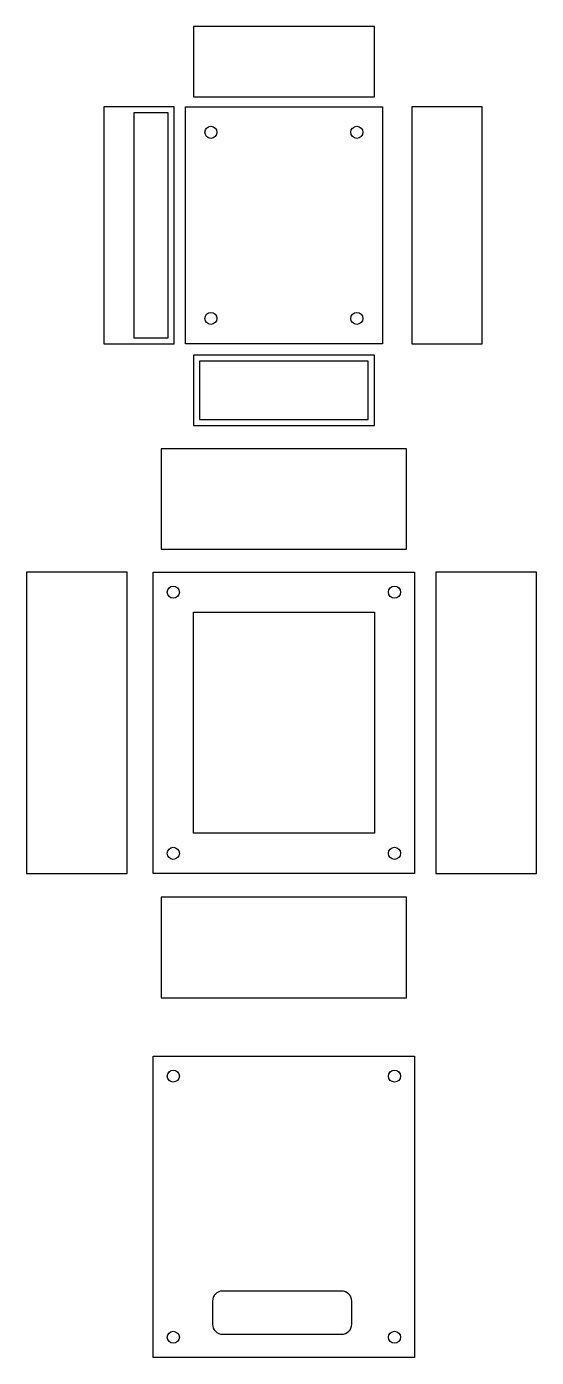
# Model space of a CAD drawing. Header units: inches. Extents: x -572 to -318, y -395 to 267.
import ezdxf

# ---------------------------------------------------------------- set-up
doc = ezdxf.new("R2010")
doc.units = ezdxf.units.IN
doc.header["$MEASUREMENT"] = 0
doc.layers.get('0').update_dxf_attribs({"true_color": 0xc2ced6})

msp = doc.modelspace()

# ---------------------------------------------------------------- linework, layer by layer
for points in [[(-398.89, 267.49), (-488.89, 267.49), (-488.89, 232.49), (-398.89, 232.49)], [(-533.5, 227.58), (-533.5, 109.58), (-498.5, 109.58), (-498.5, 227.58)], [(-394.89, 227.58), (-394.89, 109.58), (-492.89, 109.58), (-492.89, 227.58)], [(-380.21, 227.58), (-380.21, 109.58), (-345.21, 109.58), (-345.21, 227.58)], [(-398.89, 103.97), (-488.89, 103.97), (-488.89, 68.97), (-398.89, 68.97)], [(-401.89, 100.97), (-485.89, 100.97), (-485.89, 71.97), (-401.89, 71.97)], [(-382.89, 57.42), (-504.89, 57.42), (-504.89, 7.42), (-382.89, 7.42)], [(-571.86, -3.96), (-571.86, -153.96), (-521.86, -153.96), (-521.86, -3.96)], [(-378.89, -3.96), (-378.89, -153.96), (-508.89, -153.96), (-508.89, -3.96)], [(-368.29, -3.96), (-368.29, -153.96), (-318.29, -153.96), (-318.29, -3.96)], [(-398.89, -23.96), (-398.89, -133.96), (-488.89, -133.96), (-488.89, -23.96)], [(-382.89, -165.83), (-504.89, -165.83), (-504.89, -215.83), (-382.89, -215.83)], [(-378.89, -244.83), (-378.89, -394.83), (-508.89, -394.83), (-508.89, -244.83)]]:
    msp.add_lwpolyline(points, close=True)
msp.add_lwpolyline([(-501.5, 224.58), (-518.5, 224.58), (-518.5, 112.58), (-501.5, 112.58), (-501.5, 224.58)])
msp.add_lwpolyline([(-410.14, -374.83), (-410.14, -366.83, 0.414214), (-415.14, -361.83), (-474.39, -361.83, 0.414214), (-479.39, -366.83), (-479.39, -375.29), (-479.39, -378.29, 0.414214), (-474.39, -383.29), (-415.14, -383.29, 0.414214), (-410.14, -378.29), (-410.14, -374.83)], format="xyb")
for centre in [(-480.19, 214.88), (-407.59, 214.88), (-480.19, 122.28), (-407.59, 122.28), (-498.89, -13.96), (-388.89, -13.96), (-498.89, -143.96), (-388.89, -143.96), (-498.89, -254.83), (-388.89, -254.83), (-498.89, -384.83), (-388.89, -384.83)]:
    msp.add_circle(centre, 3)

doc.saveas('drawing.dxf')
